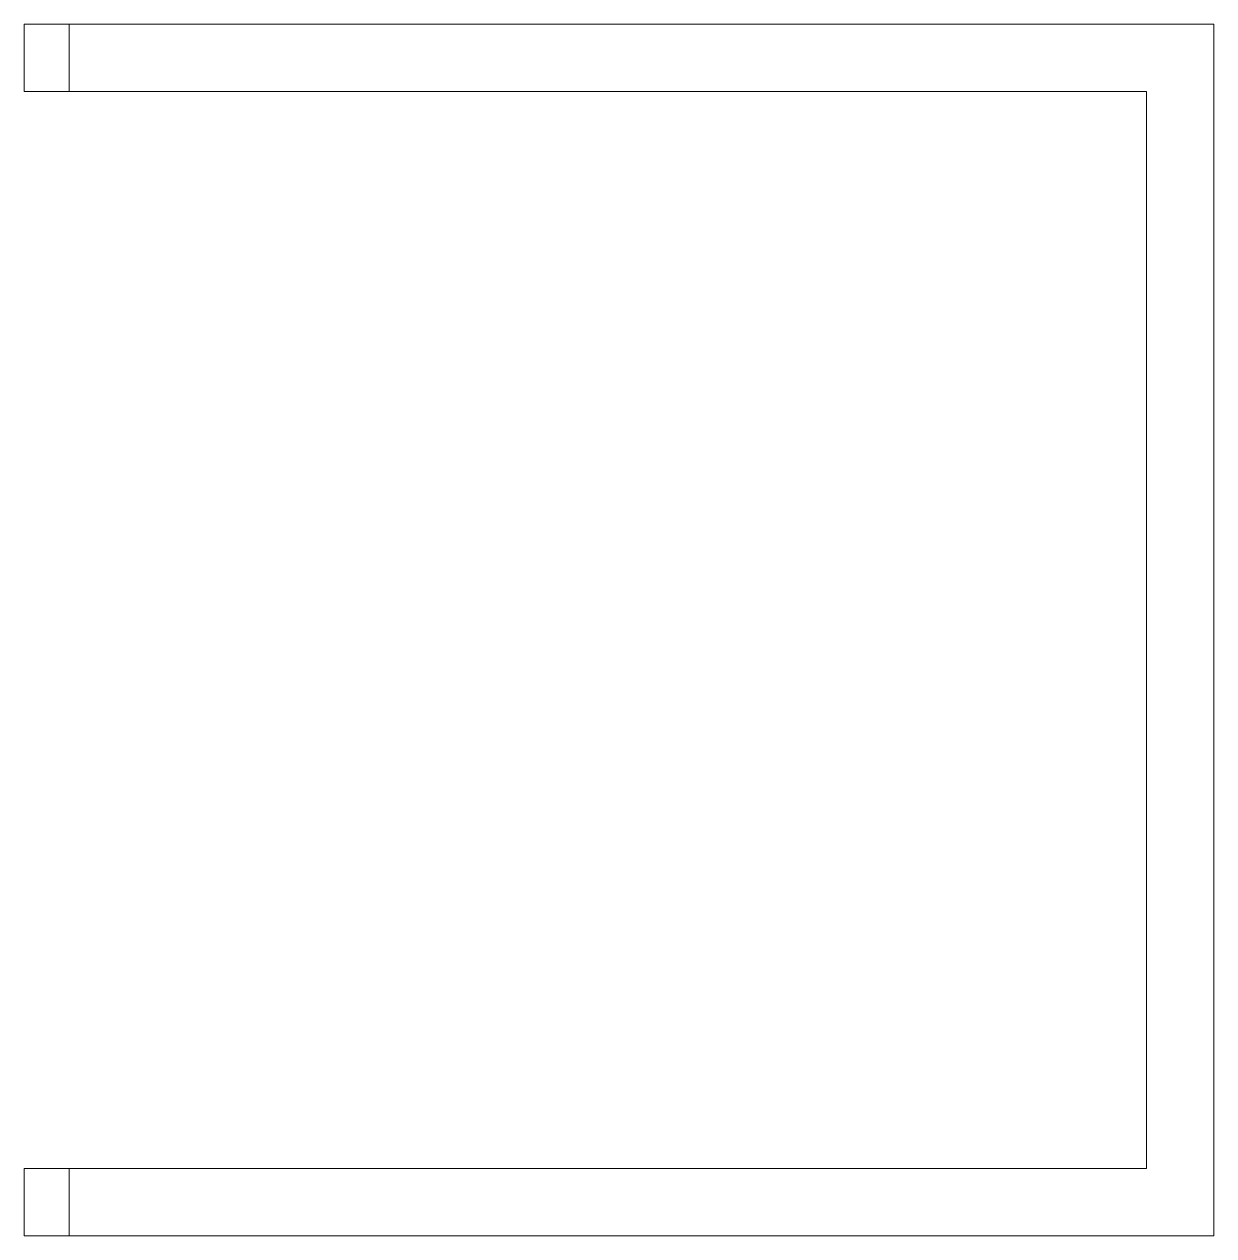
# Paper-space layout '_右视' of a CAD drawing. Header units: millimetres. Extents: x -53 to 0, y -15 to 39.
import ezdxf

# ---------------------------------------------------------------- set-up
doc = ezdxf.new("R2010")
doc.units = ezdxf.units.MM

psp = doc.layouts.new('_右视')

# ---------------------------------------------------------------- linework, layer by layer
at = {"color": 7, "linetype": 'Continuous', "lineweight": 15}
for p, q in [((-53, 39), (0, 39)), ((-53, 36), (-53, 39)), ((-51, 39), (-51, 36)), ((0, 39), (0, -15)), ((-53, 36), (-3, 36)), ((-3, 36), (-3, -12)), ((-53, -12), (-3, -12)), ((-53, -15), (-53, -12)), ((-51, -12), (-51, -15)), ((-53, -15), (0, -15))]:
    psp.add_line(p, q, dxfattribs=at)

doc.saveas('drawing.dxf')
